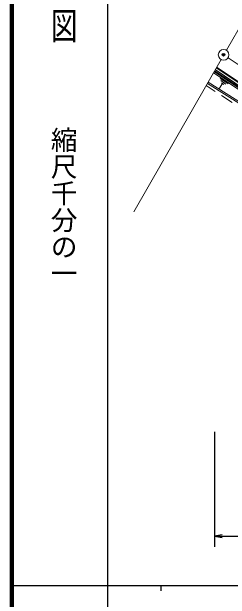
# Model space of a CAD drawing. Units: millimetres, scale not verified. Extents: x 40000 to 680000, y 20000 to 380000.
# Drawn here: x 40000 to 81044, y 202409 to 312536 of the extents above; entities that cross this region are included whole.
import ezdxf
from ezdxf.enums import TextEntityAlignment as Align

# ---------------------------------------------------------------- set-up
doc = ezdxf.new("R2010")
doc.units = ezdxf.units.MM
doc.header["$LTSCALE"] = 1000
doc.header["$PDMODE"] = 32
doc.header["$PDSIZE"] = 500
doc.linetypes.add('CHAIN', pattern=[18.5, 12, -1.5, 3.5, -1.5])
for name, color, linetype, lineweight in [('M-BGD', 7, 'Continuous', 13), ('M-BMK-SRVR', 3, 'Continuous', 13), ('M-STR-STRC', 7, 'Continuous', 25), ('M-TTL', 2, 'Continuous', 140), ('M-TTL-BAND', 7, 'Continuous', 25), ('M-TTL-FRAM', 2, 'Continuous', 50), ('M-TTL-TXT', 7, 'CHAIN', 18)]:
    doc.layers.add(name, color=color, linetype=linetype, lineweight=lineweight)
doc.layers.add('M-OTRS', color=6, linetype='Continuous')
doc.styles.add('@ＭＳ ゴシック', font='')
doc.styles.get('@ＭＳ ゴシック').set_extended_font_data('@MS Gothic')

# ---------------------------------------------------------------- blocks, each defined once
blk = doc.blocks.new('open_arrow')
at = {"color": 0, "linetype": 'Continuous', "lineweight": -2}
blk.add_lwpolyline([(7.5, 1.25), (0, 0), (7.5, -1.25)], dxfattribs=at)

msp = doc.modelspace()

# ---------------------------------------------------------------- linework, layer by layer
at = {"layer": 'M-BGD'}
for p, q in [((78411, 302023), (93898, 291594)), ((78486, 302154), (93982, 291719)), ((93281, 290849), (77883, 301104)), ((78069, 301428), (93440, 291076)), ((93622, 291207), (78237, 301705)), ((79170, 300008), (80650, 299028)), ((79280, 299618), (80240, 298978)), ((78216, 297606), (76514, 298718)), ((76738, 299109), (90154, 290718)), ((76863, 299326), (90286, 290930)), ((78920, 298038), (79610, 299078)), ((79390, 299218), (79830, 298928)), ((81425, 295509), (79380, 296845))]:
    msp.add_line(p, q, dxfattribs=at)
at = {"layer": 'M-BMK-SRVR'}
for p, q in [((80308, 305329), (92979, 327407)), ((62930, 275050), (79317, 303602))]:
    msp.add_line(p, q, dxfattribs=at)
msp.add_circle((79797, 304458), 1000, dxfattribs=at)
at = {"layer": 'M-OTRS'}
msp.add_point((79776, 304482), dxfattribs=at)
at = {"layer": 'M-STR-STRC'}
for p, q in [((78069, 233764), (78069, 212246)), ((78069, 214246), (99401, 214246))]:
    msp.add_line(p, q, dxfattribs=at)
at = {"layer": 'M-TTL'}
msp.add_line((40000, 380000), (40000, 20000), dxfattribs=at)
at = {"layer": 'M-TTL-BAND'}
for p, q in [((58000, 370000), (58000, 20000)), ((40000, 205000), (579000, 205000)), ((68000, 205000), (68000, 204000))]:
    msp.add_line(p, q, dxfattribs=at)
at = {"layer": 'M-TTL-FRAM'}
msp.add_line((78069, 301428), (93440, 291076), dxfattribs=at)
at = {"layer": 'M-TTL-TXT'}
msp.add_line((80625, 303899), (102762, 288952), dxfattribs=at)

# ---------------------------------------------------------------- block references
at = {"layer": 'M-STR-STRC', "xscale": 193, "yscale": 193}
msp.add_blockref('open_arrow', (78069, 214246), dxfattribs=at)

# ---------------------------------------------------------------- texts
at = {"layer": 'M-TTL-BAND', "style": '@ＭＳ ゴシック', "width": 1.4}
msp.add_text('平  面  図', height=3666, rotation=270, dxfattribs=at).set_placement((49777, 306475), align=Align.MIDDLE_RIGHT)
at = {"layer": 'M-TTL-BAND', "style": '@ＭＳ ゴシック'}
msp.add_text('縮尺千分の一', height=3666, rotation=270, dxfattribs=at).set_placement((49777, 261030), align=Align.MIDDLE_RIGHT)

doc.saveas('drawing.dxf')
